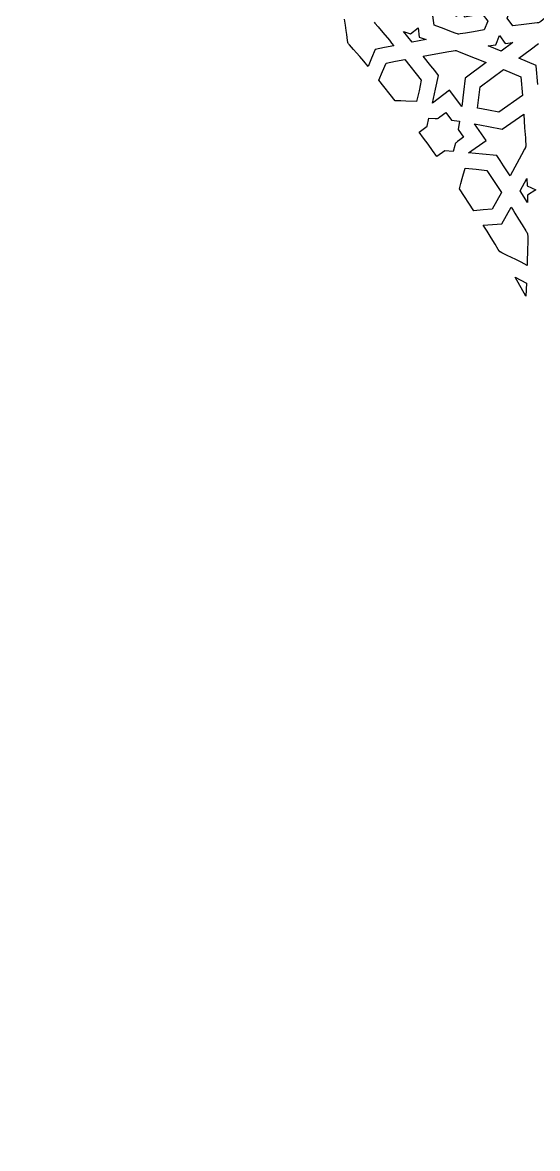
# Model space of a CAD drawing. Extents: x 2600 to 3740, y -1616 to -476.
# Drawn here: x 3393.4 to 3520.3, y -1058.3 to -780.9 of the extents above; entities that cross this region are included whole.
import ezdxf

# ---------------------------------------------------------------- set-up
doc = ezdxf.new("R2010")
doc.units = 0
doc.layers.add('LAYER_1', color=18, linetype='CONTINUOUS')
doc.layers.add('LAYER_2', color=174, linetype='CONTINUOUS')

msp = doc.modelspace()

# ---------------------------------------------------------------- linework, layer by layer
at = {"layer": 'LAYER_1'}
for points in [[(3514.27, -781.69), (3512.85, -779.79), (3513.7, -777.69), (3515.96, -777.37), (3518.23, -777.06), (3518, -775.35), (3517.74, -773.63), (3518.82, -775), (3519.35, -775.69), (3519.88, -776.38), (3523.5, -773.59), (3525.62, -774.51), (3525.94, -776.93), (3523.76, -778.58), (3522.17, -779.8), (3521.16, -780.57), (3520.87, -780.77), (3520.73, -780.86), (3520.56, -780.9), (3520.21, -780.95), (3518.96, -781.1), (3516.98, -781.34)], [(3494.85, -781.52), (3494.53, -779.21), (3496.3, -777.76), (3500.46, -779.31), (3501.74, -776.11), (3502.22, -779.47), (3506.71, -778.74), (3508.11, -780.49), (3507.21, -782.69), (3504.52, -783.12), (3502.55, -783.45), (3501.3, -783.65), (3500.95, -783.7), (3500.78, -783.71), (3500.62, -783.67), (3500.3, -783.56), (3499.15, -783.13), (3497.33, -782.44)], [(3489.42, -785.71), (3487.32, -783.09), (3489, -783.69), (3490.88, -782.15), (3491.18, -784.47), (3492.87, -785.08)], [(3508.18, -786.58), (3510.02, -786.32), (3510.97, -784.09), (3512.4, -786), (3514.25, -785.75), (3511.4, -787.9)], [(3498.67, -797.52), (3494.43, -800.73), (3495.19, -797.3), (3495.93, -793.88), (3495.01, -792.68), (3494.07, -791.5), (3492.17, -789.15), (3498.01, -788.11), (3499.58, -787.85), (3500.02, -787.79), (3500.15, -787.78), (3500.23, -787.78), (3500.31, -787.79), (3500.44, -787.83), (3500.85, -787.98), (3502.29, -788.54), (3507.67, -790.73), (3502.54, -794.6), (3502.11, -798.06), (3501.67, -801.52)], [(3485.29, -800.12), (3481.24, -795.07), (3482.15, -792.96), (3483.05, -790.85), (3485.34, -790.41), (3487.64, -789.97), (3491.7, -795.04), (3491.42, -796.37), (3491.14, -797.7), (3490.55, -800.34), (3487.92, -800.22), (3486.61, -800.16)], [(3505.61, -801.99), (3505.62, -801.94), (3505.57, -801.93), (3505.91, -799.3), (3506.24, -796.67), (3511.94, -792.44), (3516.19, -794.21), (3516.2, -794.26), (3516.24, -794.28), (3516.61, -798.87), (3510.83, -802.98), (3508.22, -802.48)], [(3497.53, -812.46), (3495.52, -813.89), (3494.44, -812.37), (3493.35, -810.86), (3492.25, -809.35), (3491.13, -807.86), (3493.12, -806.38), (3493.59, -804.39), (3495.08, -804.48), (3495.48, -804.51), (3495.65, -804.51), (3495.71, -804.48), (3495.82, -804.4), (3496.23, -804.12), (3497.74, -803.05), (3499.13, -804.89), (3501.12, -805.21), (3500.81, -807.2), (3502.13, -809.09), (3500.65, -810.2), (3500.25, -810.5), (3500.14, -810.58), (3500.1, -810.63), (3500.04, -810.79), (3499.95, -811.18), (3499.58, -812.63)], [(3510.29, -813.65), (3506.81, -813.29), (3503.32, -812.96), (3507.67, -809.92), (3504.8, -805.83), (3508.23, -806.48), (3511.65, -807.14), (3516.92, -803.46), (3517.16, -806.8), (3517.33, -809.25), (3517.39, -810.13), (3517.42, -810.8), (3517.44, -811.23), (3517.43, -811.37), (3517.43, -811.44), (3517.4, -811.52), (3517.35, -811.64), (3517.15, -812.04), (3516.42, -813.45), (3513.63, -818.68), (3511.98, -816.15), (3511.15, -814.89)], [(3504.62, -827.25), (3501.07, -821.84), (3501.43, -820.57), (3501.79, -819.31), (3502.49, -816.77), (3505.18, -817.03), (3506.53, -817.16), (3507.88, -817.31), (3511.44, -822.74), (3510.32, -824.79), (3509.19, -826.84), (3506.91, -827.04)], [(3516.05, -822.36), (3517.72, -819.27), (3517.78, -821.07), (3519.89, -822.08), (3517.84, -823.39), (3517.89, -825.17)], [(3506.97, -830.82), (3509.25, -830.63), (3511.53, -830.46), (3512.69, -828.43), (3513.84, -826.39), (3514.3, -827.1), (3514.76, -827.83), (3515.66, -829.28), (3516.55, -830.74), (3517.43, -832.2), (3517.56, -832.37), (3517.68, -832.55), (3517.8, -832.73), (3517.85, -832.82), (3517.88, -832.92), (3517.9, -833.1), (3517.91, -833.48), (3517.91, -834.82), (3517.87, -836.94), (3517.81, -839.84), (3517.79, -840.7), (3516.28, -839.92), (3514.95, -839.25), (3512.85, -838.23), (3511.52, -837.59), (3511.14, -837.4), (3511.03, -837.34), (3510.97, -837.3), (3510.93, -837.24), (3510.86, -837.14), (3510.64, -836.78), (3509.89, -835.51), (3509.35, -834.6), (3508.69, -833.51), (3507.89, -832.25)], [(3514.8, -843.63), (3517.61, -845.12), (3517.47, -848.32)]]:
    msp.add_lwpolyline(points, close=True, dxfattribs=at)
for points in [[(3480.06, -780.81), (3480.27, -781.06), (3481.03, -781.94), (3482.21, -783.34), (3483.82, -785.25), (3484.37, -785.91), (3484.91, -786.57), (3482.61, -787.03), (3480.32, -787.5), (3479.45, -789.62), (3478.57, -791.73), (3477.5, -790.41), (3476.54, -789.27), (3475.72, -788.3), (3475.02, -787.5), (3474.04, -786.4), (3473.77, -786.09), (3473.69, -785.99), (3473.65, -785.92), (3473.63, -785.85), (3473.6, -785.73), (3473.54, -785.32), (3473.34, -783.85), (3473.2, -782.8), (3473.02, -781.54), (3472.79, -780.07)], [(3520.42, -796.15), (3520.03, -791.52), (3519.99, -791.5), (3519.98, -791.46), (3515.7, -789.65), (3518.51, -787.56), (3520.55, -786.03)]]:
    msp.add_lwpolyline(points, dxfattribs=at)
at = {"layer": 'LAYER_2'}
msp.add_lwpolyline([(3169.77, -475.95, 0.414214), (2599.77, -1045.95, 0.414214), (3169.77, -1615.95, 0.414214), (3739.77, -1045.95, 0.414214)], format="xyb", close=True, dxfattribs=at)

doc.saveas('drawing.dxf')
